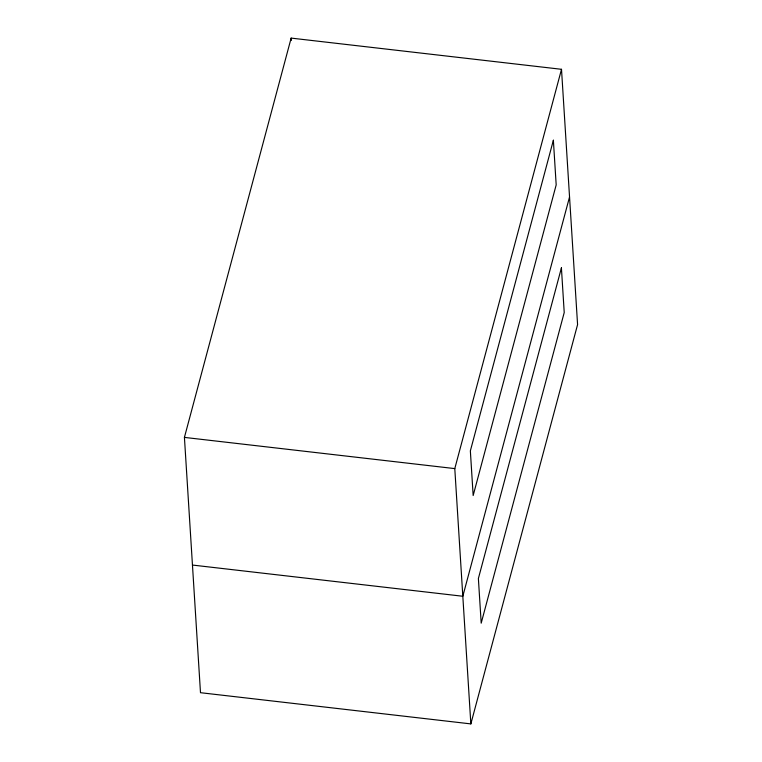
<?xml version="1.0" encoding="UTF-8"?>
<svg xmlns="http://www.w3.org/2000/svg" width="762" height="762" viewBox="0 0 762 762"><rect width="100%" height="100%" fill="white"/><g stroke="black" fill="none" stroke-linecap="round" stroke-linejoin="round"><path stroke-width="1.14" d="M184.423 437.398L291.151 38.1L561.508 69.304L577.577 324.602L470.849 723.9L200.492 692.696L184.423 437.398L454.79 468.601L470.849 723.9M454.79 468.601L561.508 69.304M569.547 196.948L462.82 596.255L192.453 565.052M291.151 38.1L291.303 40.462M553.374 140.237L470.354 450.875L473.164 495.529L556.184 184.899L553.374 140.237M561.413 267.891L478.384 578.52L481.193 623.173L564.223 312.544L561.413 267.891"/></g></svg>
